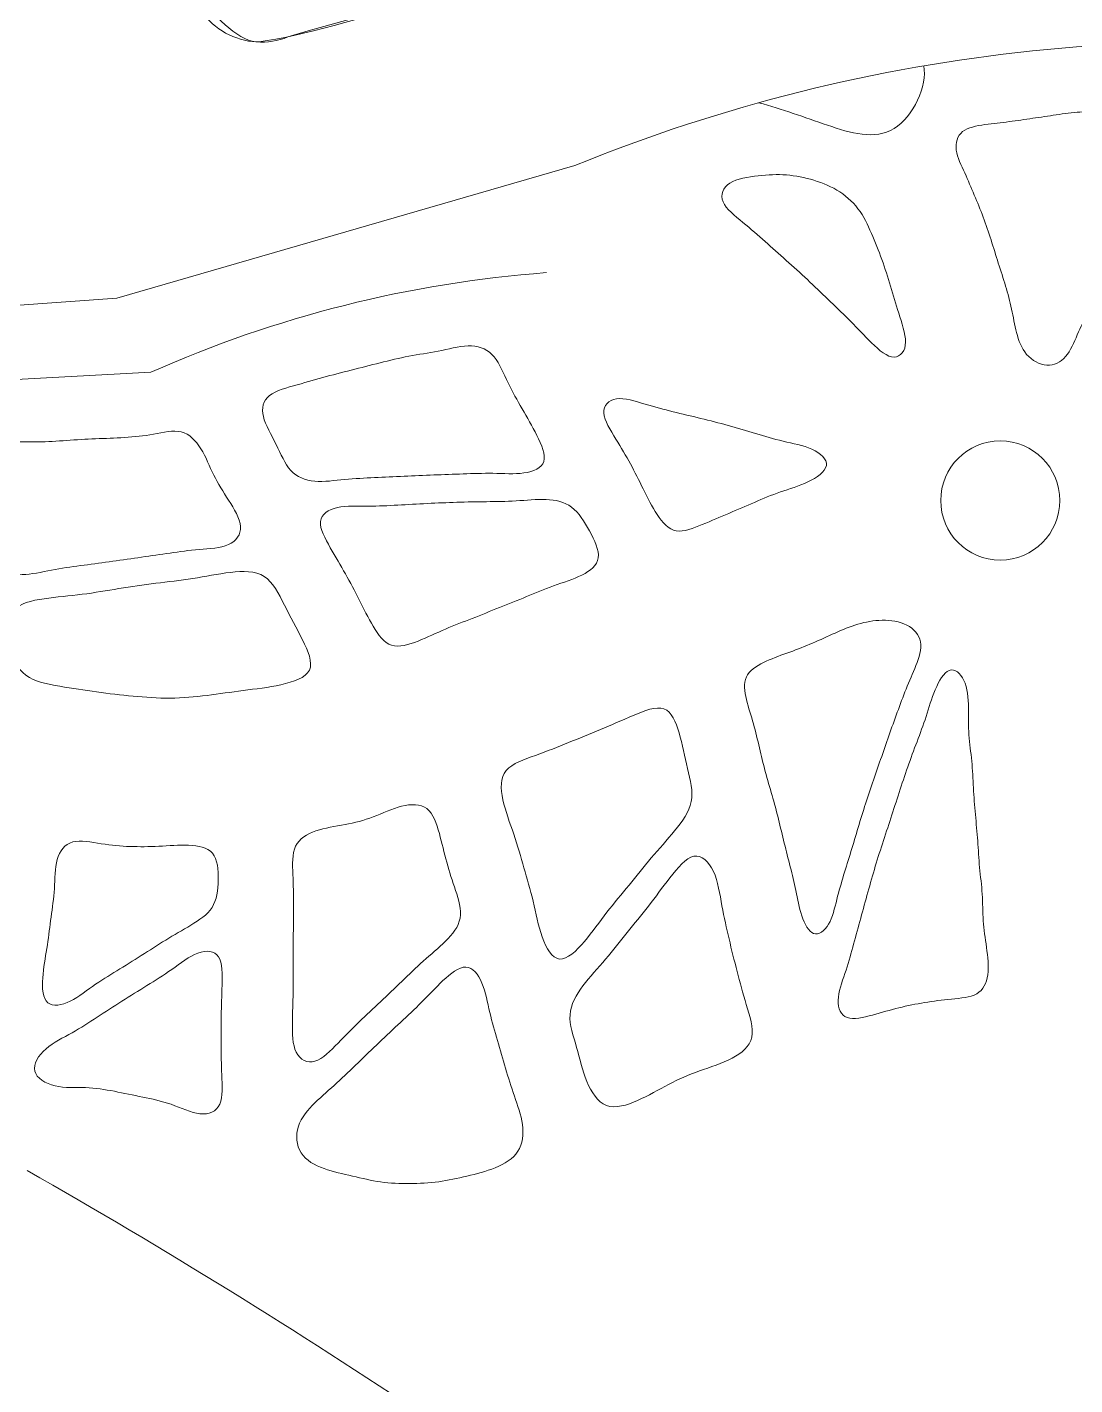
# Model space of a CAD drawing. Header units: inches. Extents: x 36 to 79.2, y 17.3 to 55.9.
# Drawn here: x 49.76 to 57.2, y 22.3 to 31.93 of the extents above; entities that cross this region are included whole.
import ezdxf

# ---------------------------------------------------------------- set-up
doc = ezdxf.new("R2010")
doc.units = ezdxf.units.IN
for name, color, linetype, lineweight in [('01_ORIGINAL_CAD', 7, 'CONTINUOUS', 20), ('04_APPROVED_PERIMETER', 7, 'CONTINUOUS', 15), ('10_EXTENSION_MASSES', 7, 'CONTINUOUS', 15), ('11_NODAL_COURTS', 7, 'CONTINUOUS', 15), ('15_NEIGHBOURHOOD_CIRCULATION', 7, 'CONTINUOUS', 13)]:
    doc.layers.add(name, color=color, linetype=linetype, lineweight=lineweight)

msp = doc.modelspace()

# ---------------------------------------------------------------- linework, layer by layer
at = {"layer": '01_ORIGINAL_CAD'}
for points in [[(59.9983, 35.3223), (60.235, 35.0586), (61.8312, 36.8162), (61.9333, 37.4176, -0.214593), (63.5216, 35.6018, 0.212382), (64.1876, 33.5175, -0.642649), (62.1657, 32.1496, 0.132984), (51.6147, 31.858, -0.471407), (50.9129, 32.2446)], [(53.6498, 30.945, -0.14301), (60.2429, 31.6303, -0.286424), (65.3601, 28.4306), (66.4807, 23.8898, -0.272091), (64.8996, 18.9541), (63.6613, 17.5325)], [(53.6498, 30.945), (50.3999, 30.0042), (48.0949, 29.84), (45.4271, 29.473), (42.376, 26.5966), (41.758, 26.5966, -0.10797), (36.2477, 22.9537)]]:
    msp.add_lwpolyline(points, format="xyb", dxfattribs=at)
msp.add_lwpolyline([(46.027, 28.7592), (46.027, 29.2297), (50.6426, 29.4787)], dxfattribs=at)
for centre, radius, start, end in [((54.0727, 21.7873), 8.4216, 94.2501, 114.03521), ((27.3488, -15.6541), 45.3906, 56.18317, 60.40695)]:
    msp.add_arc(centre, radius, start, end, dxfattribs=at)
at = {"layer": '04_APPROVED_PERIMETER'}
msp.add_open_spline([(47.4813, 46.5801), (47.4576, 46.5545), (47.4339, 46.5288), (47.4102, 46.5031), (47.5245, 46.4234), (47.6389, 46.3437), (47.7532, 46.2639), (47.7385, 46.2262), (47.7238, 46.1886), (47.7091, 46.1509), (46.9947, 46.542), (46.2803, 46.9332), (45.5659, 47.3243), (45.5361, 47.2681), (45.5064, 47.212), (45.4766, 47.1558), (45.3895, 47.169), (45.2801, 47.2082), (45.2152, 47.1955), (45.0818, 47.1694), (44.8093, 47.0932), (44.7058, 47.0049), (44.501, 46.8301), (44.2218, 46.3525), (44.0194, 46.1749), (43.8712, 46.0449), (43.4914, 45.9061), (43.3278, 45.7961), (43.2744, 45.7602), (43.1557, 45.6626), (43.1626, 45.5985), (43.1848, 45.3906), (43.3171, 44.9807), (43.4336, 44.8069), (43.5786, 44.5907), (43.9794, 44.2464), (44.1805, 44.0809), (44.2139, 44.0534), (44.3086, 44.0438), (44.3511, 44.052), (44.4152, 44.0642), (44.5097, 44.1235), (44.5889, 44.1592), (44.5815, 43.8464), (44.5741, 43.5335), (44.5666, 43.2207), (44.7143, 43.2028), (44.862, 43.1849), (45.0097, 43.167), (45.0002, 43.0694), (44.9907, 42.9719), (44.9813, 42.8743), (44.8859, 42.9101), (44.7715, 42.9863), (44.6953, 42.9815), (44.6235, 42.9769), (44.4792, 42.9033), (44.4442, 42.8404), (44.3106, 42.6007), (44.1261, 42.0801), (44.0466, 41.8176), (44.0127, 41.7056), (43.9744, 41.468), (43.9935, 41.3526), (44.0229, 41.1755), (44.1509, 40.8346), (44.2359, 40.6764), (44.2881, 40.5794), (44.4418, 40.4128), (44.5327, 40.3504), (44.5786, 40.3189), (44.7206, 40.3661), (44.7537, 40.3212), (44.859, 40.178), (44.9409, 39.8857), (45.0345, 39.668), (45.1612, 39.7132), (45.2878, 39.7584), (45.4145, 39.8036), (45.5973, 39.3671), (45.7801, 38.9307), (45.963, 38.4942), (45.875, 38.4125), (45.7395, 38.3295), (45.6991, 38.2491), (45.6707, 38.1923), (45.7278, 38.0572), (45.7127, 37.9955), (45.6609, 37.7846), (45.4771, 37.3855), (45.4349, 37.1725), (45.4199, 37.0968), (45.4578, 36.9391), (45.4894, 36.8687), (45.5272, 36.7843), (45.6236, 36.6116), (45.7055, 36.5687), (45.9978, 36.4159), (46.6428, 36.2476), (46.9421, 36.1089), (46.9978, 36.0831), (47.0483, 35.9842), (47.1014, 35.9218), (47.3566, 35.9913), (47.6119, 36.0607), (47.8671, 36.1302), (47.8992, 35.9817), (47.8843, 35.7666), (47.9635, 35.6847), (48.1334, 35.5091), (48.5658, 35.2557), (48.795, 35.1712), (48.892, 35.1355), (49.1141, 35.1773), (49.2044, 35.2275), (49.3069, 35.2844), (49.4149, 35.4586), (49.5202, 35.5741), (49.6223, 35.5205), (49.7244, 35.4669), (49.8265, 35.4133), (49.7181, 35.268), (49.5491, 35.1047), (49.5012, 34.9774), (49.4759, 34.9101), (49.5105, 34.7506), (49.5562, 34.6951), (49.697, 34.5243), (50.0662, 34.268), (50.2184, 34.1072), (50.3478, 33.9706), (50.5356, 33.6345), (50.6774, 33.5108), (50.7201, 33.4736), (50.8509, 33.4897), (50.9039, 33.5096), (50.9593, 33.5304), (51.0238, 33.612), (51.0837, 33.6633), (51.0997, 33.5618), (51.1158, 33.4604), (51.1318, 33.359), (51.5186, 33.2803), (51.9989, 33.1633), (52.2921, 33.1228), (52.5859, 33.0821), (53.0808, 33.0641), (53.4751, 33.0348), (53.5059, 33.1917), (53.5368, 33.3485), (53.5676, 33.5053), (54.1151, 33.4806), (54.6626, 33.4559), (55.2101, 33.4311), (55.1925, 33.3398), (55.201, 33.2115), (55.1575, 33.157), (55.1017, 33.0871), (54.9346, 33.0001), (54.848, 32.9777), (54.4429, 32.8733), (53.6113, 32.7586), (53.2062, 32.6541), (52.8272, 32.5564), (52.1045, 32.2279), (51.7173, 32.1702), (51.6111, 32.1544), (51.4022, 32.2882), (51.34, 32.3758), (51.2505, 32.5021), (51.1839, 32.8144), (51.1531, 32.9662), (51.143, 33.0162), (51.1566, 33.1229), (51.1793, 33.1686), (51.1989, 33.208), (51.2674, 33.2463), (51.3115, 33.2851), (51.2604, 33.2887), (51.1926, 33.3131), (51.1583, 33.2959), (51.1169, 33.2752), (51.0565, 33.1951), (51.0434, 33.1507), (51.0262, 33.092), (51.0298, 32.9657), (51.0436, 32.9062), (51.0774, 32.7602), (51.1646, 32.4711), (51.2316, 32.337), (51.2624, 32.2753), (51.3651, 32.1737), (51.4259, 32.1411), (51.4996, 32.1017), (51.6686, 32.0422), (51.7503, 32.0597), (52.0865, 32.1317), (52.724, 32.4024), (53.0565, 32.4901), (53.5423, 32.6183), (54.536, 32.7852), (55.0194, 32.9222), (55.0946, 32.9435), (55.2239, 33.0492), (55.2647, 33.1158), (55.3146, 33.1973), (55.3308, 33.3619), (55.3639, 33.4849), (55.4531, 33.4761), (55.5423, 33.4672), (55.6315, 33.4583), (55.6767, 33.2858), (55.7218, 33.1132), (55.7669, 32.9407), (56.203, 33.0878), (56.6391, 33.235), (57.0751, 33.3821), (57.0574, 33.4852), (57.0396, 33.5883), (57.0219, 33.6913), (57.1372, 33.7399), (57.2524, 33.7884), (57.3677, 33.837), (57.3842, 33.7843), (57.389, 33.7092), (57.4171, 33.6788), (57.468, 33.6238), (57.5923, 33.5192), (57.667, 33.5135), (57.8804, 33.4973), (58.3089, 33.5549), (58.5192, 33.595), (58.6314, 33.6163), (58.8517, 33.6932), (58.9464, 33.7572), (59.0576, 33.8323), (59.2514, 34.026), (59.324, 34.1388), (59.3522, 34.1825), (59.2886, 34.3108), (59.3261, 34.3468), (59.5351, 34.5466), (60.0363, 34.846), (60.2577, 35.032), (60.5264, 35.2575), (61.0509, 35.7269), (61.283, 35.99), (61.4469, 36.1759), (61.726, 36.5917), (61.8312, 36.8162), (61.8954, 36.9532), (61.9092, 37.2119), (61.9482, 37.4098), (62.0268, 37.3687), (62.1053, 37.3275), (62.1839, 37.2863), (62.1755, 37.0896), (62.1373, 36.8422), (62.1587, 36.6961), (62.173, 36.599), (62.2678, 36.4209), (62.3227, 36.3396), (62.3708, 36.2686), (62.4903, 36.1396), (62.5644, 36.0964), (62.7144, 36.0089), (63.0544, 35.9139), (63.2041, 35.8259), (63.2961, 35.7718), (63.484, 35.6374), (63.5179, 35.5362), (63.5798, 35.3518), (63.5223, 34.9498), (63.5621, 34.7594), (63.6093, 34.5339), (63.8529, 34.1184), (63.8626, 33.8882), (63.8696, 33.7229), (63.6994, 33.4184), (63.6249, 33.2707), (63.5732, 33.1681), (63.4082, 32.9992), (63.3613, 32.8943), (63.3332, 32.8314), (63.3208, 32.6877), (63.3342, 32.6202), (63.3491, 32.5446), (63.4225, 32.4043), (63.4699, 32.3436), (63.5045, 32.2993), (63.5917, 32.2562), (63.6526, 32.2125), (63.5038, 32.1419), (63.3549, 32.0713), (63.2061, 32.0007), (63.1247, 32.1838), (63.0487, 32.4274), (62.9618, 32.5499), (62.8902, 32.6509), (62.6916, 32.8071), (62.5873, 32.8736), (62.4881, 32.9369), (62.2741, 33.0543), (62.1568, 33.0635), (61.8368, 33.0885), (61.1922, 33.0501), (60.874, 33.0079), (60.8151, 33.0001), (60.7128, 32.9187), (60.6818, 32.868), (60.6439, 32.8062), (60.6374, 32.6799), (60.6152, 32.5858), (60.4874, 32.6104), (60.3113, 32.6029), (60.2319, 32.6597), (60.1592, 32.7117), (60.1328, 32.916), (60.0677, 32.9772), (59.9907, 33.0495), (59.7882, 33.1273), (59.6908, 33.1681), (59.5932, 33.209), (59.3939, 33.2853), (59.2895, 33.3029), (59.1116, 33.3327), (58.7496, 33.3709), (58.5698, 33.3563), (58.1612, 33.3232), (57.3431, 33.2231), (56.9481, 33.1132), (56.7999, 33.072), (56.5903, 32.8021), (56.4411, 32.7642), (56.1779, 32.6975), (55.6262, 32.7391), (55.3562, 32.7094), (54.9495, 32.6647), (54.1367, 32.5563), (53.7375, 32.4667), (53.1484, 32.3344), (52.0082, 31.9026), (51.4097, 31.8234), (51.2906, 31.8076), (51.087, 32.0062), (51.022, 32.1072), (50.8963, 32.3024), (50.7849, 32.7645), (50.6728, 32.9679), (50.5426, 33.2042), (50.2311, 33.6478), (50.0588, 33.8554), (49.9226, 34.0195), (49.6102, 34.3128), (49.4448, 34.4473), (49.2297, 34.6224), (48.7787, 34.9477), (48.5411, 35.0908), (48.232, 35.2771), (47.5918, 35.6132), (47.2631, 35.7623), (46.9988, 35.8821), (46.453, 36.0842), (46.174, 36.1641), (45.9592, 36.2255), (45.5171, 36.3012), (45.2949, 36.3253), (45.144, 36.3417), (44.8336, 36.2833), (44.6877, 36.3251), (44.6133, 36.3464), (44.52, 36.4895), (44.4836, 36.5577), (44.4174, 36.6819), (44.3177, 36.9474), (44.2832, 37.0838), (44.1635, 37.5582), (43.9945, 38.5238), (43.8682, 38.9965), (43.718, 39.5585), (43.4083, 40.4781), (43.1783, 41.2189), (43.407, 40.6003), (43.7273, 39.8384), (43.8643, 39.3631), (44.0203, 38.822), (44.2149, 37.7104), (44.3474, 37.1631), (44.3696, 37.0716), (44.4309, 36.8905), (44.4822, 36.8117), (44.522, 36.7504), (44.6323, 36.6416), (44.7016, 36.6184), (44.7676, 36.5963), (44.9172, 36.6126), (44.9786, 36.6454), (45.0318, 36.6739), (45.106, 36.7827), (45.119, 36.8416), (45.1688, 37.0657), (45.1691, 37.531), (45.2246, 37.7538), (45.2822, 37.985), (45.5129, 38.4111), (45.5677, 38.643), (45.587, 38.7245), (45.5547, 38.9009), (45.5131, 38.9736), (45.43, 39.119), (45.1973, 39.3645), (45.0843, 39.4881), (45.0359, 39.541), (44.9318, 39.6427), (44.8693, 39.6777), (44.8523, 39.6872), (44.8212, 39.6585), (44.7972, 39.6489), (44.9642, 39.4824), (45.1985, 39.2956), (45.2981, 39.1495), (45.3681, 39.0468), (45.4762, 38.8018), (45.4583, 38.6788), (45.421, 38.422), (45.1515, 37.9608), (45.0888, 37.709), (45.0385, 37.507), (45.0481, 37.0849), (45.0105, 36.8802), (45.0033, 36.8412), (44.9478, 36.7742), (44.9133, 36.7547), (44.8751, 36.7332), (44.7978, 36.7368), (44.74, 36.7278), (44.6542, 36.859), (44.515, 37.0084), (44.4826, 37.1214), (44.3484, 37.5885), (44.2143, 38.5562), (44.0805, 39.0235), (43.9064, 39.6316), (43.4403, 40.8105), (43.2534, 41.4149), (43.2425, 41.4499), (43.2827, 41.5081), (43.2974, 41.5547), (43.3789, 41.5309), (43.511, 41.539), (43.5418, 41.4832), (43.6179, 41.345), (43.62, 41.0138), (43.6768, 40.8665), (43.7353, 40.7147), (43.8947, 40.4264), (43.9977, 40.3005), (44.1184, 40.1531), (44.3728, 39.958), (44.5603, 39.7868), (44.5854, 39.8018), (44.6105, 39.8168), (44.6355, 39.8319), (44.4232, 40.0466), (44.116, 40.2824), (43.9984, 40.476), (43.8367, 40.7421), (43.7057, 41.3702), (43.5406, 41.6342), (43.5027, 41.6948), (43.3259, 41.6778), (43.256, 41.6627), (43.2171, 41.6542), (43.1565, 41.5866), (43.1446, 41.5485), (43.1267, 41.4913), (43.1452, 41.3888), (43.1455, 41.309), (42.8713, 41.9823), (42.5517, 42.8339), (42.3231, 43.3289), (42.0719, 43.873), (41.425, 44.8952), (41.2283, 45.4612), (41.1803, 45.5992), (41.3773, 45.878), (41.3865, 46.0238), (41.3967, 46.1872), (41.3627, 46.5205), (41.3045, 46.6736), (41.2509, 46.8144), (41.0724, 47.0713), (40.953, 47.1632), (40.7305, 47.3343), (40.2961, 47.5222), (39.9677, 47.7018), (39.9812, 47.7905), (39.9872, 47.904), (40.0081, 47.9681), (40.0397, 48.065), (40.1186, 48.2553), (40.1757, 48.3397), (40.2423, 48.4385), (40.4005, 48.6217), (40.4967, 48.6921), (40.642, 48.7985), (40.9524, 49.0017), (41.1289, 49.0373), (41.4641, 49.1049), (42.1538, 49.108), (42.4955, 49.0951), (42.7555, 49.0853), (43.2719, 49.0042), (43.5258, 48.947), (43.7804, 48.8897), (44.2803, 48.734), (44.5232, 48.6386), (44.7506, 48.5492), (45.1915, 48.3344), (45.4017, 48.2098), (45.6926, 48.0373), (46.2568, 47.6613), (46.5231, 47.4527), (46.7781, 47.2528), (47.1619, 46.871), (47.4813, 46.5801)], degree=3, knots=[0, 0, 0, 0, 0.005714, 0.005714, 0.005714, 0.011429, 0.011429, 0.011429, 0.017143, 0.017143, 0.017143, 0.022857, 0.022857, 0.022857, 0.028571, 0.028571, 0.028571, 0.034286, 0.034286, 0.034286, 0.04, 0.04, 0.04, 0.045714, 0.045714, 0.045714, 0.051429, 0.051429, 0.051429, 0.057143, 0.057143, 0.057143, 0.062857, 0.062857, 0.062857, 0.068571, 0.068571, 0.068571, 0.074286, 0.074286, 0.074286, 0.08, 0.08, 0.08, 0.085714, 0.085714, 0.085714, 0.091429, 0.091429, 0.091429, 0.097143, 0.097143, 0.097143, 0.102857, 0.102857, 0.102857, 0.108571, 0.108571, 0.108571, 0.114286, 0.114286, 0.114286, 0.12, 0.12, 0.12, 0.125714, 0.125714, 0.125714, 0.131429, 0.131429, 0.131429, 0.137143, 0.137143, 0.137143, 0.142857, 0.142857, 0.142857, 0.148571, 0.148571, 0.148571, 0.154286, 0.154286, 0.154286, 0.16, 0.16, 0.16, 0.165714, 0.165714, 0.165714, 0.171429, 0.171429, 0.171429, 0.177143, 0.177143, 0.177143, 0.182857, 0.182857, 0.182857, 0.188571, 0.188571, 0.188571, 0.194286, 0.194286, 0.194286, 0.2, 0.2, 0.2, 0.205714, 0.205714, 0.205714, 0.211429, 0.211429, 0.211429, 0.217143, 0.217143, 0.217143, 0.222857, 0.222857, 0.222857, 0.228571, 0.228571, 0.228571, 0.234286, 0.234286, 0.234286, 0.24, 0.24, 0.24, 0.245714, 0.245714, 0.245714, 0.251429, 0.251429, 0.251429, 0.257143, 0.257143, 0.257143, 0.262857, 0.262857, 0.262857, 0.268571, 0.268571, 0.268571, 0.274286, 0.274286, 0.274286, 0.28, 0.28, 0.28, 0.285714, 0.285714, 0.285714, 0.291429, 0.291429, 0.291429, 0.297143, 0.297143, 0.297143, 0.302857, 0.302857, 0.302857, 0.308571, 0.308571, 0.308571, 0.314286, 0.314286, 0.314286, 0.32, 0.32, 0.32, 0.325714, 0.325714, 0.325714, 0.331429, 0.331429, 0.331429, 0.337143, 0.337143, 0.337143, 0.342857, 0.342857, 0.342857, 0.348571, 0.348571, 0.348571, 0.354286, 0.354286, 0.354286, 0.36, 0.36, 0.36, 0.365714, 0.365714, 0.365714, 0.371429, 0.371429, 0.371429, 0.377143, 0.377143, 0.377143, 0.382857, 0.382857, 0.382857, 0.388571, 0.388571, 0.388571, 0.394286, 0.394286, 0.394286, 0.4, 0.4, 0.4, 0.405714, 0.405714, 0.405714, 0.411429, 0.411429, 0.411429, 0.417143, 0.417143, 0.417143, 0.422857, 0.422857, 0.422857, 0.428571, 0.428571, 0.428571, 0.434286, 0.434286, 0.434286, 0.44, 0.44, 0.44, 0.445714, 0.445714, 0.445714, 0.451429, 0.451429, 0.451429, 0.457143, 0.457143, 0.457143, 0.462857, 0.462857, 0.462857, 0.468571, 0.468571, 0.468571, 0.474286, 0.474286, 0.474286, 0.48, 0.48, 0.48, 0.485714, 0.485714, 0.485714, 0.491429, 0.491429, 0.491429, 0.497143, 0.497143, 0.497143, 0.502857, 0.502857, 0.502857, 0.508571, 0.508571, 0.508571, 0.514286, 0.514286, 0.514286, 0.52, 0.52, 0.52, 0.525714, 0.525714, 0.525714, 0.531429, 0.531429, 0.531429, 0.537143, 0.537143, 0.537143, 0.542857, 0.542857, 0.542857, 0.548571, 0.548571, 0.548571, 0.554286, 0.554286, 0.554286, 0.56, 0.56, 0.56, 0.565714, 0.565714, 0.565714, 0.571429, 0.571429, 0.571429, 0.577143, 0.577143, 0.577143, 0.582857, 0.582857, 0.582857, 0.588571, 0.588571, 0.588571, 0.594286, 0.594286, 0.594286, 0.6, 0.6, 0.6, 0.605714, 0.605714, 0.605714, 0.611429, 0.611429, 0.611429, 0.617143, 0.617143, 0.617143, 0.622857, 0.622857, 0.622857, 0.628571, 0.628571, 0.628571, 0.634286, 0.634286, 0.634286, 0.64, 0.64, 0.64, 0.645714, 0.645714, 0.645714, 0.651429, 0.651429, 0.651429, 0.657143, 0.657143, 0.657143, 0.662857, 0.662857, 0.662857, 0.668571, 0.668571, 0.668571, 0.674286, 0.674286, 0.674286, 0.68, 0.68, 0.68, 0.685714, 0.685714, 0.685714, 0.691429, 0.691429, 0.691429, 0.697143, 0.697143, 0.697143, 0.702857, 0.702857, 0.702857, 0.708571, 0.708571, 0.708571, 0.714286, 0.714286, 0.714286, 0.72, 0.72, 0.72, 0.725714, 0.725714, 0.725714, 0.731429, 0.731429, 0.731429, 0.737143, 0.737143, 0.737143, 0.742857, 0.742857, 0.742857, 0.748571, 0.748571, 0.748571, 0.754286, 0.754286, 0.754286, 0.76, 0.76, 0.76, 0.765714, 0.765714, 0.765714, 0.771429, 0.771429, 0.771429, 0.777143, 0.777143, 0.777143, 0.782857, 0.782857, 0.782857, 0.788571, 0.788571, 0.788571, 0.794286, 0.794286, 0.794286, 0.8, 0.8, 0.8, 0.805714, 0.805714, 0.805714, 0.811429, 0.811429, 0.811429, 0.817143, 0.817143, 0.817143, 0.822857, 0.822857, 0.822857, 0.828571, 0.828571, 0.828571, 0.834286, 0.834286, 0.834286, 0.84, 0.84, 0.84, 0.845714, 0.845714, 0.845714, 0.851429, 0.851429, 0.851429, 0.857143, 0.857143, 0.857143, 0.862857, 0.862857, 0.862857, 0.868571, 0.868571, 0.868571, 0.874286, 0.874286, 0.874286, 0.88, 0.88, 0.88, 0.885714, 0.885714, 0.885714, 0.891429, 0.891429, 0.891429, 0.897143, 0.897143, 0.897143, 0.902857, 0.902857, 0.902857, 0.908571, 0.908571, 0.908571, 0.914286, 0.914286, 0.914286, 0.92, 0.92, 0.92, 0.925714, 0.925714, 0.925714, 0.931429, 0.931429, 0.931429, 0.937143, 0.937143, 0.937143, 0.942857, 0.942857, 0.942857, 0.948571, 0.948571, 0.948571, 0.954286, 0.954286, 0.954286, 0.96, 0.96, 0.96, 0.965714, 0.965714, 0.965714, 0.971429, 0.971429, 0.971429, 0.977143, 0.977143, 0.977143, 0.982857, 0.982857, 0.982857, 0.988571, 0.988571, 0.988571, 0.994286, 0.994286, 0.994286, 1, 1, 1, 1], dxfattribs=at)
at = {"layer": '10_EXTENSION_MASSES'}
for points, knots in [([(56.356, 31.0548), (56.3488, 31.1071), (56.3628, 31.1561), (56.4006, 31.1861), (56.4384, 31.2162), (56.4999, 31.2272), (56.5592, 31.2357), (56.6184, 31.2442), (56.6752, 31.25), (56.7313, 31.2571), (56.7873, 31.2641), (56.8425, 31.2723), (56.898, 31.2806), (56.9535, 31.2889), (57.0095, 31.2972), (57.0654, 31.3055), (57.1213, 31.3138), (57.1771, 31.322), (57.2338, 31.3254), (57.2905, 31.3288), (57.348, 31.3274), (57.404, 31.3312), (57.46, 31.335), (57.5144, 31.3441), (57.5726, 31.3534), (57.6307, 31.3628), (57.6926, 31.3724), (57.7498, 31.3681), (57.807, 31.3639), (57.8594, 31.3458), (57.8791, 31.3081), (57.8988, 31.2704), (57.8856, 31.2131), (57.8647, 31.1575), (57.8437, 31.1018), (57.8149, 31.0479), (57.7897, 30.995), (57.7646, 30.942), (57.743, 30.8901), (57.721, 30.8377), (57.6989, 30.7854), (57.6764, 30.7326), (57.6539, 30.6798), (57.6314, 30.627), (57.6089, 30.5742), (57.5858, 30.5217), (57.5627, 30.4692), (57.539, 30.4171), (57.5144, 30.3653), (57.4898, 30.3135), (57.4644, 30.2621), (57.4392, 30.2106), (57.4139, 30.1591), (57.3888, 30.1074), (57.3636, 30.056), (57.3383, 30.0047), (57.3129, 29.9535), (57.2879, 29.9023), (57.263, 29.851), (57.2384, 29.7995), (57.2145, 29.745), (57.1906, 29.6905), (57.1674, 29.6328), (57.1321, 29.5915), (57.0968, 29.5502), (57.0496, 29.5253), (56.9985, 29.5285), (56.9474, 29.5317), (56.8925, 29.5631), (56.8553, 29.6063), (56.8181, 29.6495), (56.7986, 29.7045), (56.7842, 29.7601), (56.7698, 29.8157), (56.7605, 29.8719), (56.7487, 29.9271), (56.7369, 29.9824), (56.7225, 30.0366), (56.7063, 30.0907), (56.69, 30.1449), (56.6719, 30.1989), (56.6544, 30.2535), (56.6369, 30.308), (56.6201, 30.363), (56.6027, 30.4178), (56.5853, 30.4726), (56.5673, 30.5271), (56.5473, 30.5803), (56.5272, 30.6334), (56.505, 30.6852), (56.4834, 30.7367), (56.4618, 30.7883), (56.4408, 30.8396), (56.4161, 30.8932), (56.3915, 30.9467), (56.3631, 31.0024), (56.356, 31.0548)], [0, 0, 0, 0, 0.03125, 0.03125, 0.03125, 0.0625, 0.0625, 0.0625, 0.09375, 0.09375, 0.09375, 0.125, 0.125, 0.125, 0.15625, 0.15625, 0.15625, 0.1875, 0.1875, 0.1875, 0.21875, 0.21875, 0.21875, 0.25, 0.25, 0.25, 0.28125, 0.28125, 0.28125, 0.3125, 0.3125, 0.3125, 0.34375, 0.34375, 0.34375, 0.375, 0.375, 0.375, 0.40625, 0.40625, 0.40625, 0.4375, 0.4375, 0.4375, 0.46875, 0.46875, 0.46875, 0.5, 0.5, 0.5, 0.53125, 0.53125, 0.53125, 0.5625, 0.5625, 0.5625, 0.59375, 0.59375, 0.59375, 0.625, 0.625, 0.625, 0.65625, 0.65625, 0.65625, 0.6875, 0.6875, 0.6875, 0.71875, 0.71875, 0.71875, 0.75, 0.75, 0.75, 0.78125, 0.78125, 0.78125, 0.8125, 0.8125, 0.8125, 0.84375, 0.84375, 0.84375, 0.875, 0.875, 0.875, 0.90625, 0.90625, 0.90625, 0.9375, 0.9375, 0.9375, 0.96875, 0.96875, 0.96875, 1, 1, 1, 1]), ([(54.7015, 30.6885), (54.6803, 30.7387), (54.7008, 30.7889), (54.7506, 30.8205), (54.8003, 30.852), (54.8793, 30.8648), (54.9506, 30.8728), (55.0219, 30.8807), (55.0856, 30.8838), (55.1505, 30.8789), (55.2154, 30.8739), (55.2815, 30.8609), (55.346, 30.8413), (55.4105, 30.8217), (55.4734, 30.7954), (55.5297, 30.7586), (55.586, 30.7217), (55.6356, 30.6741), (55.6736, 30.6195), (55.7115, 30.5649), (55.7378, 30.5032), (55.7635, 30.4414), (55.7891, 30.3796), (55.814, 30.3178), (55.8362, 30.2553), (55.8584, 30.1928), (55.8778, 30.1297), (55.8967, 30.067), (55.9157, 30.0043), (55.9342, 29.9421), (55.9559, 29.8726), (55.9776, 29.8032), (56.0025, 29.7266), (55.9945, 29.6704), (55.9866, 29.6142), (55.946, 29.5783), (55.8963, 29.5885), (55.8467, 29.5987), (55.788, 29.6549), (55.7359, 29.7074), (55.6838, 29.7599), (55.6383, 29.8086), (55.591, 29.856), (55.5438, 29.9033), (55.495, 29.9493), (55.4463, 29.996), (55.3976, 30.0427), (55.3492, 30.0902), (55.2996, 30.1365), (55.2501, 30.1828), (55.1994, 30.2279), (55.1493, 30.2732), (55.0991, 30.3184), (55.0493, 30.3637), (54.9993, 30.408), (54.9493, 30.4522), (54.8991, 30.4952), (54.8425, 30.5418), (54.7858, 30.5883), (54.7228, 30.6384), (54.7015, 30.6885)], [0, 0, 0, 0, 0.05, 0.05, 0.05, 0.1, 0.1, 0.1, 0.15, 0.15, 0.15, 0.2, 0.2, 0.2, 0.25, 0.25, 0.25, 0.3, 0.3, 0.3, 0.35, 0.35, 0.35, 0.4, 0.4, 0.4, 0.45, 0.45, 0.45, 0.5, 0.5, 0.5, 0.55, 0.55, 0.55, 0.6, 0.6, 0.6, 0.65, 0.65, 0.65, 0.7, 0.7, 0.7, 0.75, 0.75, 0.75, 0.8, 0.8, 0.8, 0.85, 0.85, 0.85, 0.9, 0.9, 0.9, 0.95, 0.95, 0.95, 1, 1, 1, 1]), ([(51.6351, 28.7831), (51.5919, 28.8297), (51.5651, 28.8989), (51.5308, 28.9676), (51.4964, 29.0362), (51.4545, 29.1043), (51.4401, 29.1646), (51.4257, 29.2249), (51.4389, 29.2775), (51.4845, 29.3139), (51.5301, 29.3503), (51.6082, 29.3705), (51.6805, 29.3905), (51.7529, 29.4104), (51.8194, 29.4301), (51.8865, 29.4483), (51.9536, 29.4665), (52.0212, 29.4832), (52.0891, 29.5006), (52.157, 29.5179), (52.2253, 29.5359), (52.2934, 29.5526), (52.3616, 29.5694), (52.4297, 29.585), (52.4982, 29.5975), (52.5667, 29.61), (52.6356, 29.6194), (52.707, 29.6341), (52.7785, 29.6488), (52.8526, 29.6687), (52.9169, 29.6657), (52.9812, 29.6628), (53.0357, 29.637), (53.0768, 29.5885), (53.1179, 29.54), (53.1456, 29.4687), (53.1764, 29.4038), (53.2072, 29.3389), (53.2411, 29.2804), (53.2761, 29.22), (53.3112, 29.1595), (53.3474, 29.0972), (53.3806, 29.0309), (53.4139, 28.9645), (53.4442, 28.8942), (53.4301, 28.8466), (53.416, 28.7991), (53.3575, 28.7743), (53.2892, 28.7648), (53.2208, 28.7552), (53.1425, 28.7609), (53.0693, 28.7622), (52.996, 28.7636), (52.9279, 28.7605), (52.8587, 28.758), (52.7895, 28.7554), (52.7193, 28.7533), (52.6491, 28.7506), (52.5788, 28.7479), (52.5085, 28.7446), (52.4384, 28.7412), (52.3683, 28.7379), (52.2983, 28.7345), (52.2286, 28.7315), (52.159, 28.7285), (52.0896, 28.7258), (52.0178, 28.7188), (51.9459, 28.7117), (51.8715, 28.7003), (51.8045, 28.7065), (51.7376, 28.7127), (51.6782, 28.7365), (51.6351, 28.7831)], [0, 0, 0, 0, 0.041667, 0.041667, 0.041667, 0.083333, 0.083333, 0.083333, 0.125, 0.125, 0.125, 0.166667, 0.166667, 0.166667, 0.208333, 0.208333, 0.208333, 0.25, 0.25, 0.25, 0.291667, 0.291667, 0.291667, 0.333333, 0.333333, 0.333333, 0.375, 0.375, 0.375, 0.416667, 0.416667, 0.416667, 0.458333, 0.458333, 0.458333, 0.5, 0.5, 0.5, 0.541667, 0.541667, 0.541667, 0.583333, 0.583333, 0.583333, 0.625, 0.625, 0.625, 0.666667, 0.666667, 0.666667, 0.708333, 0.708333, 0.708333, 0.75, 0.75, 0.75, 0.791667, 0.791667, 0.791667, 0.833333, 0.833333, 0.833333, 0.875, 0.875, 0.875, 0.916667, 0.916667, 0.916667, 0.958333, 0.958333, 0.958333, 1, 1, 1, 1]), ([(53.8558, 29.1902), (53.8524, 29.2441), (53.8888, 29.2836), (53.9454, 29.291), (54.002, 29.2983), (54.0787, 29.2736), (54.1487, 29.2529), (54.2187, 29.2322), (54.282, 29.2155), (54.3465, 29.1996), (54.4109, 29.1836), (54.4765, 29.1683), (54.5421, 29.1523), (54.6078, 29.1363), (54.6734, 29.1196), (54.7387, 29.1017), (54.804, 29.0837), (54.8691, 29.0645), (54.9327, 29.0452), (54.9963, 29.0259), (55.0585, 29.0064), (55.127, 28.9903), (55.1954, 28.9741), (55.2702, 28.9613), (55.3315, 28.933), (55.3929, 28.9048), (55.4408, 28.861), (55.4343, 28.8178), (55.4277, 28.7747), (55.3667, 28.7321), (55.3026, 28.7014), (55.2386, 28.6708), (55.1714, 28.6521), (55.1079, 28.63), (55.0445, 28.6079), (54.9847, 28.5823), (54.9245, 28.5564), (54.8643, 28.5306), (54.8035, 28.5044), (54.742, 28.4783), (54.6805, 28.4522), (54.6183, 28.426), (54.5542, 28.399), (54.4902, 28.372), (54.4243, 28.3441), (54.3696, 28.3545), (54.3149, 28.3649), (54.2713, 28.4137), (54.2338, 28.4699), (54.1964, 28.5261), (54.1651, 28.5898), (54.1348, 28.6512), (54.1046, 28.7126), (54.0754, 28.7717), (54.044, 28.8294), (54.0126, 28.887), (53.9791, 28.9432), (53.9407, 29.0055), (53.9023, 29.0678), (53.8592, 29.1362), (53.8558, 29.1902)], [0, 0, 0, 0, 0.05, 0.05, 0.05, 0.1, 0.1, 0.1, 0.15, 0.15, 0.15, 0.2, 0.2, 0.2, 0.25, 0.25, 0.25, 0.3, 0.3, 0.3, 0.35, 0.35, 0.35, 0.4, 0.4, 0.4, 0.45, 0.45, 0.45, 0.5, 0.5, 0.5, 0.55, 0.55, 0.55, 0.6, 0.6, 0.6, 0.65, 0.65, 0.65, 0.7, 0.7, 0.7, 0.75, 0.75, 0.75, 0.8, 0.8, 0.8, 0.85, 0.85, 0.85, 0.9, 0.9, 0.9, 0.95, 0.95, 0.95, 1, 1, 1, 1]), ([(49.4853, 28.8865), (49.5059, 28.9377), (49.5606, 28.9656), (49.6259, 28.9775), (49.6911, 28.9894), (49.767, 28.9852), (49.8384, 28.9855), (49.9098, 28.9858), (49.9768, 28.9906), (50.0446, 28.9952), (50.1123, 28.9999), (50.181, 29.0043), (50.2495, 29.0074), (50.318, 29.0104), (50.3865, 29.0121), (50.455, 29.0163), (50.5236, 29.0205), (50.5923, 29.0273), (50.6616, 29.0398), (50.7308, 29.0523), (50.8006, 29.0705), (50.8582, 29.056), (50.9158, 29.0416), (50.9613, 28.9944), (50.9967, 28.9369), (51.0322, 28.8793), (51.0577, 28.8113), (51.0884, 28.7496), (51.1191, 28.6879), (51.155, 28.6324), (51.1938, 28.5709), (51.2325, 28.5095), (51.274, 28.442), (51.278, 28.385), (51.282, 28.3279), (51.2484, 28.2813), (51.1923, 28.2563), (51.1362, 28.2314), (51.0576, 28.2283), (50.985, 28.222), (50.9123, 28.2158), (50.8456, 28.2066), (50.7785, 28.1969), (50.7113, 28.1872), (50.6437, 28.1771), (50.5758, 28.1673), (50.5078, 28.1575), (50.4396, 28.148), (50.3715, 28.1385), (50.3034, 28.1289), (50.2354, 28.1194), (50.1681, 28.1106), (50.1008, 28.1019), (50.0341, 28.0939), (49.964, 28.0808), (49.894, 28.0676), (49.8207, 28.0493), (49.7543, 28.0455), (49.6879, 28.0417), (49.6284, 28.0524), (49.5944, 28.0947), (49.5604, 28.137), (49.5519, 28.2109), (49.5446, 28.2816), (49.5373, 28.3523), (49.5312, 28.4199), (49.5225, 28.4869), (49.5139, 28.5539), (49.5028, 28.6203), (49.4905, 28.6907), (49.4782, 28.7611), (49.4647, 28.8354), (49.4853, 28.8865)], [0, 0, 0, 0, 0.041667, 0.041667, 0.041667, 0.083333, 0.083333, 0.083333, 0.125, 0.125, 0.125, 0.166667, 0.166667, 0.166667, 0.208333, 0.208333, 0.208333, 0.25, 0.25, 0.25, 0.291667, 0.291667, 0.291667, 0.333333, 0.333333, 0.333333, 0.375, 0.375, 0.375, 0.416667, 0.416667, 0.416667, 0.458333, 0.458333, 0.458333, 0.5, 0.5, 0.5, 0.541667, 0.541667, 0.541667, 0.583333, 0.583333, 0.583333, 0.625, 0.625, 0.625, 0.666667, 0.666667, 0.666667, 0.708333, 0.708333, 0.708333, 0.75, 0.75, 0.75, 0.791667, 0.791667, 0.791667, 0.833333, 0.833333, 0.833333, 0.875, 0.875, 0.875, 0.916667, 0.916667, 0.916667, 0.958333, 0.958333, 0.958333, 1, 1, 1, 1]), ([(51.8452, 28.4204), (51.851, 28.4718), (51.9009, 28.5049), (51.9657, 28.5193), (52.0305, 28.5336), (52.1102, 28.5293), (52.184, 28.5291), (52.2578, 28.529), (52.3257, 28.5329), (52.3946, 28.5369), (52.4635, 28.5408), (52.5333, 28.5447), (52.6033, 28.5482), (52.6733, 28.5516), (52.7434, 28.5545), (52.8134, 28.5567), (52.8834, 28.5588), (52.9533, 28.5603), (53.0229, 28.5611), (53.0925, 28.562), (53.1618, 28.5624), (53.2331, 28.5666), (53.3045, 28.5709), (53.3779, 28.5791), (53.446, 28.5766), (53.514, 28.5741), (53.5766, 28.5608), (53.6274, 28.5223), (53.6782, 28.4838), (53.7172, 28.4201), (53.7536, 28.3535), (53.79, 28.2869), (53.8238, 28.2173), (53.8165, 28.1632), (53.8091, 28.1091), (53.7606, 28.0704), (53.6999, 28.0403), (53.6393, 28.0101), (53.5666, 27.9886), (53.4991, 27.9644), (53.4317, 27.9403), (53.3695, 27.9135), (53.3062, 27.8874), (53.2429, 27.8613), (53.1785, 27.8359), (53.1143, 27.81), (53.0502, 27.7842), (52.9863, 27.7578), (52.9227, 27.7329), (52.8591, 27.708), (52.7957, 27.6846), (52.7319, 27.6572), (52.6681, 27.6298), (52.6039, 27.5985), (52.5375, 27.5723), (52.4712, 27.5461), (52.4027, 27.5251), (52.3488, 27.5427), (52.2949, 27.5603), (52.2556, 27.6165), (52.2197, 27.6772), (52.1838, 27.7379), (52.1513, 27.803), (52.1194, 27.8656), (52.0876, 27.9283), (52.0564, 27.9884), (52.0226, 28.0486), (51.9888, 28.1089), (51.9526, 28.1692), (51.9152, 28.2342), (51.8779, 28.2992), (51.8395, 28.369), (51.8452, 28.4204)], [0, 0, 0, 0, 0.041667, 0.041667, 0.041667, 0.083333, 0.083333, 0.083333, 0.125, 0.125, 0.125, 0.166667, 0.166667, 0.166667, 0.208333, 0.208333, 0.208333, 0.25, 0.25, 0.25, 0.291667, 0.291667, 0.291667, 0.333333, 0.333333, 0.333333, 0.375, 0.375, 0.375, 0.416667, 0.416667, 0.416667, 0.458333, 0.458333, 0.458333, 0.5, 0.5, 0.5, 0.541667, 0.541667, 0.541667, 0.583333, 0.583333, 0.583333, 0.625, 0.625, 0.625, 0.666667, 0.666667, 0.666667, 0.708333, 0.708333, 0.708333, 0.75, 0.75, 0.75, 0.791667, 0.791667, 0.791667, 0.833333, 0.833333, 0.833333, 0.875, 0.875, 0.875, 0.916667, 0.916667, 0.916667, 0.958333, 0.958333, 0.958333, 1, 1, 1, 1]), ([(49.6351, 27.5417), (49.6177, 27.629), (49.6217, 27.7257), (49.6661, 27.7834), (49.7105, 27.8411), (49.7954, 27.8598), (49.8841, 27.8727), (49.9728, 27.8856), (50.0653, 27.8927), (50.1542, 27.904), (50.2432, 27.9152), (50.3286, 27.9305), (50.4152, 27.9445), (50.5019, 27.9586), (50.5898, 27.9713), (50.677, 27.9822), (50.7642, 27.9931), (50.8508, 28.0021), (50.9391, 28.0161), (51.0274, 28.0301), (51.1175, 28.0492), (51.2063, 28.0594), (51.2952, 28.0696), (51.3829, 28.0709), (51.4459, 28.0308), (51.509, 27.9907), (51.5475, 27.9091), (51.5896, 27.8271), (51.6318, 27.745), (51.6775, 27.6624), (51.7177, 27.5814), (51.758, 27.5004), (51.7927, 27.4209), (51.7667, 27.3664), (51.7406, 27.3119), (51.6538, 27.2824), (51.5649, 27.2626), (51.4759, 27.2428), (51.3849, 27.2328), (51.2975, 27.2215), (51.21, 27.2102), (51.1263, 27.1976), (51.0405, 27.1872), (50.9547, 27.1767), (50.8669, 27.1684), (50.779, 27.1675), (50.691, 27.1666), (50.603, 27.173), (50.5161, 27.1813), (50.4291, 27.1895), (50.3433, 27.1997), (50.2571, 27.2115), (50.171, 27.2234), (50.0845, 27.2369), (49.9967, 27.2517), (49.9089, 27.2665), (49.8197, 27.2826), (49.7556, 27.3296), (49.6915, 27.3766), (49.6526, 27.4544), (49.6351, 27.5417)], [0, 0, 0, 0, 0.05, 0.05, 0.05, 0.1, 0.1, 0.1, 0.15, 0.15, 0.15, 0.2, 0.2, 0.2, 0.25, 0.25, 0.25, 0.3, 0.3, 0.3, 0.35, 0.35, 0.35, 0.4, 0.4, 0.4, 0.45, 0.45, 0.45, 0.5, 0.5, 0.5, 0.55, 0.55, 0.55, 0.6, 0.6, 0.6, 0.65, 0.65, 0.65, 0.7, 0.7, 0.7, 0.75, 0.75, 0.75, 0.8, 0.8, 0.8, 0.85, 0.85, 0.85, 0.9, 0.9, 0.9, 0.95, 0.95, 0.95, 1, 1, 1, 1]), ([(54.8679, 27.1569), (54.8543, 27.2148), (54.8465, 27.2726), (54.8667, 27.3174), (54.8869, 27.3622), (54.935, 27.3939), (54.9879, 27.4199), (55.0408, 27.4459), (55.0986, 27.4662), (55.1542, 27.4864), (55.2099, 27.5067), (55.2633, 27.5268), (55.3166, 27.5492), (55.3698, 27.5716), (55.4229, 27.5963), (55.476, 27.6203), (55.529, 27.6443), (55.5822, 27.6676), (55.6369, 27.6853), (55.6915, 27.7031), (55.7477, 27.7154), (55.8076, 27.7189), (55.8674, 27.7224), (55.9309, 27.7171), (55.9848, 27.695), (56.0388, 27.6729), (56.0832, 27.6341), (56.0981, 27.5853), (56.1129, 27.5364), (56.0981, 27.4776), (56.0778, 27.4205), (56.0574, 27.3633), (56.0315, 27.3079), (56.0086, 27.2527), (55.9856, 27.1976), (55.9656, 27.1427), (55.9454, 27.0876), (55.9252, 27.0324), (55.9048, 26.9769), (55.8851, 26.9213), (55.8653, 26.8656), (55.8461, 26.8097), (55.8268, 26.7539), (55.8076, 26.698), (55.7882, 26.6422), (55.769, 26.5864), (55.7498, 26.5306), (55.7307, 26.4747), (55.7125, 26.4186), (55.6944, 26.3624), (55.6772, 26.3059), (55.6602, 26.2493), (55.6431, 26.1927), (55.6261, 26.136), (55.6088, 26.0796), (55.5915, 26.0232), (55.5738, 25.9671), (55.5569, 25.9113), (55.5401, 25.8555), (55.524, 25.7999), (55.5086, 25.739), (55.4933, 25.6781), (55.4786, 25.6118), (55.4503, 25.5636), (55.4219, 25.5154), (55.3798, 25.4853), (55.3441, 25.4978), (55.3084, 25.5103), (55.279, 25.5654), (55.2595, 25.6237), (55.2401, 25.682), (55.2306, 25.7436), (55.2187, 25.8019), (55.2068, 25.8601), (55.1925, 25.9151), (55.1782, 25.9708), (55.1639, 26.0265), (55.1496, 26.0829), (55.1357, 26.1394), (55.1218, 26.1958), (55.1083, 26.2524), (55.0942, 26.3088), (55.0802, 26.3653), (55.0655, 26.4216), (55.0495, 26.4778), (55.0336, 26.534), (55.0163, 26.5901), (55.0011, 26.6464), (54.9858, 26.7028), (54.9725, 26.7594), (54.9594, 26.8155), (54.9463, 26.8717), (54.9334, 26.9275), (54.9172, 26.9844), (54.901, 27.0412), (54.8815, 27.0991), (54.8679, 27.1569)], [0, 0, 0, 0, 0.03125, 0.03125, 0.03125, 0.0625, 0.0625, 0.0625, 0.09375, 0.09375, 0.09375, 0.125, 0.125, 0.125, 0.15625, 0.15625, 0.15625, 0.1875, 0.1875, 0.1875, 0.21875, 0.21875, 0.21875, 0.25, 0.25, 0.25, 0.28125, 0.28125, 0.28125, 0.3125, 0.3125, 0.3125, 0.34375, 0.34375, 0.34375, 0.375, 0.375, 0.375, 0.40625, 0.40625, 0.40625, 0.4375, 0.4375, 0.4375, 0.46875, 0.46875, 0.46875, 0.5, 0.5, 0.5, 0.53125, 0.53125, 0.53125, 0.5625, 0.5625, 0.5625, 0.59375, 0.59375, 0.59375, 0.625, 0.625, 0.625, 0.65625, 0.65625, 0.65625, 0.6875, 0.6875, 0.6875, 0.71875, 0.71875, 0.71875, 0.75, 0.75, 0.75, 0.78125, 0.78125, 0.78125, 0.8125, 0.8125, 0.8125, 0.84375, 0.84375, 0.84375, 0.875, 0.875, 0.875, 0.90625, 0.90625, 0.90625, 0.9375, 0.9375, 0.9375, 0.96875, 0.96875, 0.96875, 1, 1, 1, 1]), ([(55.5824, 24.9016), (55.5372, 24.9176), (55.5157, 24.9654), (55.5176, 25.0235), (55.5194, 25.0816), (55.5447, 25.1499), (55.566, 25.2143), (55.5873, 25.2787), (55.6048, 25.3391), (55.6217, 25.3999), (55.6386, 25.4607), (55.6549, 25.5219), (55.6717, 25.5833), (55.6884, 25.6447), (55.7054, 25.7063), (55.7225, 25.7678), (55.7395, 25.8293), (55.7566, 25.8907), (55.7748, 25.9517), (55.793, 26.0128), (55.8124, 26.0735), (55.8321, 26.1341), (55.8518, 26.1947), (55.8719, 26.2552), (55.8916, 26.3158), (55.9114, 26.3764), (55.9309, 26.4371), (55.9507, 26.4977), (55.9705, 26.5583), (55.9905, 26.6188), (56.0117, 26.6791), (56.0329, 26.7393), (56.0551, 26.7992), (56.0774, 26.8582), (56.0996, 26.9173), (56.1218, 26.9754), (56.1419, 27.0371), (56.1621, 27.0988), (56.1801, 27.164), (56.2066, 27.2269), (56.2332, 27.2898), (56.2683, 27.3504), (56.3065, 27.3645), (56.3447, 27.3786), (56.3861, 27.3461), (56.4101, 27.2934), (56.4341, 27.2407), (56.4407, 27.1677), (56.4426, 27.0998), (56.4446, 27.0319), (56.4419, 26.969), (56.4456, 26.9067), (56.4494, 26.8444), (56.4596, 26.7828), (56.4657, 26.7201), (56.4718, 26.6575), (56.4738, 26.5939), (56.4773, 26.5307), (56.4808, 26.4675), (56.4859, 26.4047), (56.4916, 26.3421), (56.4974, 26.2794), (56.5038, 26.2168), (56.5084, 26.1539), (56.513, 26.091), (56.5157, 26.0278), (56.5215, 25.965), (56.5273, 25.9023), (56.5362, 25.8401), (56.5401, 25.7771), (56.544, 25.7142), (56.543, 25.6505), (56.5474, 25.5882), (56.5518, 25.5258), (56.5615, 25.4647), (56.5705, 25.3993), (56.5795, 25.334), (56.5879, 25.2644), (56.5798, 25.205), (56.5717, 25.1457), (56.5471, 25.0967), (56.5009, 25.0701), (56.4547, 25.0434), (56.3868, 25.0391), (56.3214, 25.0326), (56.2559, 25.0261), (56.1928, 25.0175), (56.1312, 25.0074), (56.0696, 24.9973), (56.0096, 24.9858), (55.9489, 24.9706), (55.8882, 24.9553), (55.8267, 24.9362), (55.7616, 24.9188), (55.6964, 24.9014), (55.6276, 24.8856), (55.5824, 24.9016)], [0, 0, 0, 0, 0.03125, 0.03125, 0.03125, 0.0625, 0.0625, 0.0625, 0.09375, 0.09375, 0.09375, 0.125, 0.125, 0.125, 0.15625, 0.15625, 0.15625, 0.1875, 0.1875, 0.1875, 0.21875, 0.21875, 0.21875, 0.25, 0.25, 0.25, 0.28125, 0.28125, 0.28125, 0.3125, 0.3125, 0.3125, 0.34375, 0.34375, 0.34375, 0.375, 0.375, 0.375, 0.40625, 0.40625, 0.40625, 0.4375, 0.4375, 0.4375, 0.46875, 0.46875, 0.46875, 0.5, 0.5, 0.5, 0.53125, 0.53125, 0.53125, 0.5625, 0.5625, 0.5625, 0.59375, 0.59375, 0.59375, 0.625, 0.625, 0.625, 0.65625, 0.65625, 0.65625, 0.6875, 0.6875, 0.6875, 0.71875, 0.71875, 0.71875, 0.75, 0.75, 0.75, 0.78125, 0.78125, 0.78125, 0.8125, 0.8125, 0.8125, 0.84375, 0.84375, 0.84375, 0.875, 0.875, 0.875, 0.90625, 0.90625, 0.90625, 0.9375, 0.9375, 0.9375, 0.96875, 0.96875, 0.96875, 1, 1, 1, 1]), ([(53.139, 26.4462), (53.1218, 26.5261), (53.1209, 26.6022), (53.163, 26.6536), (53.205, 26.705), (53.2899, 26.7319), (53.3711, 26.7611), (53.4523, 26.7903), (53.5298, 26.822), (53.6056, 26.8524), (53.6814, 26.8828), (53.7556, 26.912), (53.8313, 26.944), (53.907, 26.976), (53.9842, 27.0108), (54.064, 27.0445), (54.1439, 27.0783), (54.2264, 27.111), (54.282, 27.0914), (54.3376, 27.0719), (54.3665, 27.0001), (54.3896, 26.9201), (54.4127, 26.8402), (54.4301, 26.7521), (54.4495, 26.6686), (54.4688, 26.5852), (54.49, 26.5063), (54.4758, 26.433), (54.4615, 26.3597), (54.4118, 26.2918), (54.3581, 26.2264), (54.3044, 26.161), (54.2468, 26.098), (54.1924, 26.0338), (54.1379, 25.9695), (54.0866, 25.904), (54.0343, 25.8403), (53.982, 25.7767), (53.9287, 25.7149), (53.877, 25.6478), (53.8254, 25.5806), (53.7753, 25.5081), (53.7179, 25.4409), (53.6604, 25.3737), (53.5956, 25.3119), (53.5421, 25.3167), (53.4886, 25.3215), (53.4465, 25.3929), (53.4177, 25.4733), (53.389, 25.5537), (53.3735, 25.6432), (53.354, 25.7263), (53.3345, 25.8094), (53.3108, 25.8861), (53.2884, 25.9638), (53.266, 26.0414), (53.2449, 26.12), (53.2174, 26.2012), (53.19, 26.2824), (53.1563, 26.3662), (53.139, 26.4462)], [0, 0, 0, 0, 0.05, 0.05, 0.05, 0.1, 0.1, 0.1, 0.15, 0.15, 0.15, 0.2, 0.2, 0.2, 0.25, 0.25, 0.25, 0.3, 0.3, 0.3, 0.35, 0.35, 0.35, 0.4, 0.4, 0.4, 0.45, 0.45, 0.45, 0.5, 0.5, 0.5, 0.55, 0.55, 0.55, 0.6, 0.6, 0.6, 0.65, 0.65, 0.65, 0.7, 0.7, 0.7, 0.75, 0.75, 0.75, 0.8, 0.8, 0.8, 0.85, 0.85, 0.85, 0.9, 0.9, 0.9, 0.95, 0.95, 0.95, 1, 1, 1, 1]), ([(51.8064, 24.5916), (51.7521, 24.5754), (51.7002, 24.6012), (51.6734, 24.6548), (51.6466, 24.7084), (51.6449, 24.7898), (51.6459, 24.8648), (51.6468, 24.9397), (51.6503, 25.0082), (51.6516, 25.0771), (51.653, 25.146), (51.6523, 25.2153), (51.6521, 25.285), (51.6518, 25.3546), (51.652, 25.4247), (51.6527, 25.4943), (51.6535, 25.5639), (51.6548, 25.6329), (51.6545, 25.7026), (51.6542, 25.7724), (51.6523, 25.8427), (51.6496, 25.9152), (51.6469, 25.9878), (51.6435, 26.0624), (51.6691, 26.1166), (51.6947, 26.1707), (51.7494, 26.2044), (51.8133, 26.2258), (51.8773, 26.2473), (51.9507, 26.2567), (52.0195, 26.2698), (52.0884, 26.283), (52.1529, 26.3), (52.2191, 26.3249), (52.2854, 26.3498), (52.3536, 26.3827), (52.4209, 26.3998), (52.4883, 26.4168), (52.5549, 26.4181), (52.6002, 26.3833), (52.6455, 26.3485), (52.6695, 26.2778), (52.6887, 26.2081), (52.7078, 26.1384), (52.7222, 26.0698), (52.7408, 26.0027), (52.7595, 25.9356), (52.7824, 25.8701), (52.8042, 25.8031), (52.8259, 25.736), (52.8465, 25.6673), (52.8357, 25.6066), (52.8249, 25.5458), (52.7827, 25.493), (52.7333, 25.4438), (52.684, 25.3945), (52.6275, 25.3488), (52.5748, 25.3017), (52.522, 25.2546), (52.473, 25.2062), (52.4231, 25.1578), (52.3733, 25.1095), (52.3226, 25.0611), (52.2718, 25.0136), (52.2211, 24.966), (52.1702, 24.9192), (52.1205, 24.8712), (52.0708, 24.8232), (52.0223, 24.7739), (51.9698, 24.7201), (51.9172, 24.6663), (51.8607, 24.6079), (51.8064, 24.5916)], [0, 0, 0, 0, 0.041667, 0.041667, 0.041667, 0.083333, 0.083333, 0.083333, 0.125, 0.125, 0.125, 0.166667, 0.166667, 0.166667, 0.208333, 0.208333, 0.208333, 0.25, 0.25, 0.25, 0.291667, 0.291667, 0.291667, 0.333333, 0.333333, 0.333333, 0.375, 0.375, 0.375, 0.416667, 0.416667, 0.416667, 0.458333, 0.458333, 0.458333, 0.5, 0.5, 0.5, 0.541667, 0.541667, 0.541667, 0.583333, 0.583333, 0.583333, 0.625, 0.625, 0.625, 0.666667, 0.666667, 0.666667, 0.708333, 0.708333, 0.708333, 0.75, 0.75, 0.75, 0.791667, 0.791667, 0.791667, 0.833333, 0.833333, 0.833333, 0.875, 0.875, 0.875, 0.916667, 0.916667, 0.916667, 0.958333, 0.958333, 0.958333, 1, 1, 1, 1]), ([(49.8983, 25.0195), (49.869, 25.0583), (49.87, 25.1373), (49.8772, 25.2102), (49.8844, 25.283), (49.8977, 25.3498), (49.9079, 25.4162), (49.9181, 25.4826), (49.9253, 25.5486), (49.934, 25.6144), (49.9427, 25.6801), (49.953, 25.7456), (49.9576, 25.8157), (49.9621, 25.8859), (49.9608, 25.9608), (49.9781, 26.0221), (49.9955, 26.0834), (50.0315, 26.1312), (50.0875, 26.1468), (50.1434, 26.1624), (50.2192, 26.1458), (50.2904, 26.1345), (50.3615, 26.1232), (50.428, 26.1173), (50.4948, 26.1149), (50.5616, 26.1124), (50.6287, 26.1134), (50.6986, 26.1168), (50.7686, 26.1201), (50.8412, 26.1259), (50.91, 26.1232), (50.9787, 26.1205), (51.0434, 26.1094), (51.0792, 26.0666), (51.1151, 26.0239), (51.1219, 25.9495), (51.1205, 25.8775), (51.1191, 25.8054), (51.1095, 25.7356), (51.076, 25.6824), (51.0425, 25.6292), (50.9851, 25.5925), (50.926, 25.5569), (50.867, 25.5213), (50.8063, 25.4869), (50.7476, 25.451), (50.6889, 25.4152), (50.632, 25.378), (50.5744, 25.3413), (50.5169, 25.3046), (50.4585, 25.2683), (50.4011, 25.2332), (50.3436, 25.1981), (50.2872, 25.1641), (50.2283, 25.1226), (50.1695, 25.0812), (50.1083, 25.0323), (50.0478, 25.0072), (49.9873, 24.982), (49.9276, 24.9807), (49.8983, 25.0195)], [0, 0, 0, 0, 0.05, 0.05, 0.05, 0.1, 0.1, 0.1, 0.15, 0.15, 0.15, 0.2, 0.2, 0.2, 0.25, 0.25, 0.25, 0.3, 0.3, 0.3, 0.35, 0.35, 0.35, 0.4, 0.4, 0.4, 0.45, 0.45, 0.45, 0.5, 0.5, 0.5, 0.55, 0.55, 0.55, 0.6, 0.6, 0.6, 0.65, 0.65, 0.65, 0.7, 0.7, 0.7, 0.75, 0.75, 0.75, 0.8, 0.8, 0.8, 0.85, 0.85, 0.85, 0.9, 0.9, 0.9, 0.95, 0.95, 0.95, 1, 1, 1, 1]), ([(53.6158, 24.9212), (53.6207, 24.9939), (53.6589, 25.0615), (53.7072, 25.126), (53.7556, 25.1905), (53.8141, 25.252), (53.8678, 25.3148), (53.9215, 25.3776), (53.9704, 25.4418), (54.0206, 25.5045), (54.0709, 25.5673), (54.1225, 25.6286), (54.1724, 25.6926), (54.2222, 25.7567), (54.2703, 25.8234), (54.3242, 25.8927), (54.3781, 25.962), (54.4379, 26.0339), (54.4937, 26.0453), (54.5495, 26.0567), (54.6013, 26.0076), (54.6336, 25.9376), (54.666, 25.8675), (54.6788, 25.7764), (54.6938, 25.6934), (54.7088, 25.6104), (54.7259, 25.5354), (54.744, 25.4592), (54.7621, 25.383), (54.7812, 25.3056), (54.8012, 25.2283), (54.8211, 25.1511), (54.842, 25.074), (54.8664, 24.9931), (54.8907, 24.9121), (54.9185, 24.8274), (54.9045, 24.7618), (54.8906, 24.6961), (54.8348, 24.6495), (54.7651, 24.6131), (54.6954, 24.5767), (54.6117, 24.5506), (54.5345, 24.5225), (54.4574, 24.4944), (54.3867, 24.4642), (54.3154, 24.4273), (54.244, 24.3904), (54.172, 24.3468), (54.0954, 24.3129), (54.0189, 24.279), (53.9379, 24.2548), (53.8748, 24.278), (53.8117, 24.3012), (53.7666, 24.3718), (53.7351, 24.4488), (53.7036, 24.5259), (53.6858, 24.6094), (53.6626, 24.69), (53.6395, 24.7707), (53.611, 24.8485), (53.6158, 24.9212)], [0, 0, 0, 0, 0.05, 0.05, 0.05, 0.1, 0.1, 0.1, 0.15, 0.15, 0.15, 0.2, 0.2, 0.2, 0.25, 0.25, 0.25, 0.3, 0.3, 0.3, 0.35, 0.35, 0.35, 0.4, 0.4, 0.4, 0.45, 0.45, 0.45, 0.5, 0.5, 0.5, 0.55, 0.55, 0.55, 0.6, 0.6, 0.6, 0.65, 0.65, 0.65, 0.7, 0.7, 0.7, 0.75, 0.75, 0.75, 0.8, 0.8, 0.8, 0.85, 0.85, 0.85, 0.9, 0.9, 0.9, 0.95, 0.95, 0.95, 1, 1, 1, 1]), ([(49.9629, 24.4164), (49.8934, 24.4326), (49.8301, 24.4718), (49.8179, 24.5217), (49.8057, 24.5715), (49.8445, 24.6321), (49.8982, 24.6788), (49.9519, 24.7256), (50.0204, 24.7585), (50.0831, 24.7937), (50.1458, 24.8289), (50.2026, 24.8664), (50.2606, 24.9041), (50.3186, 24.9418), (50.3779, 24.9798), (50.4372, 25.0173), (50.4966, 25.0549), (50.556, 25.0921), (50.6144, 25.1284), (50.6728, 25.1647), (50.7301, 25.2001), (50.7906, 25.2431), (50.8511, 25.2861), (50.9148, 25.3366), (50.9757, 25.3592), (51.0365, 25.3818), (51.0946, 25.3765), (51.1228, 25.3327), (51.151, 25.289), (51.1494, 25.2068), (51.1473, 25.1308), (51.1451, 25.0549), (51.1424, 24.9852), (51.1412, 24.9159), (51.1399, 24.8466), (51.1401, 24.7777), (51.1406, 24.7088), (51.141, 24.6399), (51.1417, 24.5709), (51.145, 24.4956), (51.1483, 24.4203), (51.1541, 24.3387), (51.1305, 24.2866), (51.1068, 24.2346), (51.0536, 24.2121), (50.9906, 24.2187), (50.9276, 24.2254), (50.8547, 24.2612), (50.7855, 24.2857), (50.7162, 24.3102), (50.6507, 24.3234), (50.584, 24.3371), (50.5174, 24.3509), (50.4497, 24.3652), (50.3829, 24.378), (50.316, 24.3909), (50.25, 24.4022), (50.1791, 24.4045), (50.1082, 24.4069), (50.0324, 24.4002), (49.9629, 24.4164)], [0, 0, 0, 0, 0.05, 0.05, 0.05, 0.1, 0.1, 0.1, 0.15, 0.15, 0.15, 0.2, 0.2, 0.2, 0.25, 0.25, 0.25, 0.3, 0.3, 0.3, 0.35, 0.35, 0.35, 0.4, 0.4, 0.4, 0.45, 0.45, 0.45, 0.5, 0.5, 0.5, 0.55, 0.55, 0.55, 0.6, 0.6, 0.6, 0.65, 0.65, 0.65, 0.7, 0.7, 0.7, 0.75, 0.75, 0.75, 0.8, 0.8, 0.8, 0.85, 0.85, 0.85, 0.9, 0.9, 0.9, 0.95, 0.95, 0.95, 1, 1, 1, 1]), ([(51.6886, 24.1299), (51.709, 24.1931), (51.756, 24.2471), (51.8062, 24.2966), (51.8565, 24.346), (51.9101, 24.3909), (51.9615, 24.4375), (52.0129, 24.4842), (52.0621, 24.5325), (52.1119, 24.5806), (52.1616, 24.6287), (52.2118, 24.6766), (52.2621, 24.7245), (52.3124, 24.7724), (52.3627, 24.8205), (52.413, 24.8674), (52.4632, 24.9144), (52.5133, 24.9603), (52.5626, 25.01), (52.6119, 25.0596), (52.6603, 25.1129), (52.7141, 25.1632), (52.768, 25.2136), (52.8273, 25.2609), (52.8764, 25.2595), (52.9255, 25.2581), (52.9644, 25.208), (52.9906, 25.1453), (53.0168, 25.0825), (53.0303, 25.0073), (53.0466, 24.9376), (53.0628, 24.8679), (53.0818, 24.8039), (53.1008, 24.7387), (53.1198, 24.6736), (53.1386, 24.6073), (53.1583, 24.5414), (53.178, 24.4756), (53.1985, 24.4103), (53.2211, 24.3441), (53.2438, 24.278), (53.2686, 24.2111), (53.2777, 24.143), (53.2869, 24.0748), (53.2804, 24.0055), (53.2464, 23.9525), (53.2124, 23.8994), (53.1508, 23.8627), (53.0855, 23.8359), (53.0203, 23.8092), (52.9513, 23.7924), (52.8841, 23.7765), (52.8168, 23.7607), (52.7513, 23.7458), (52.684, 23.7366), (52.6166, 23.7273), (52.5474, 23.7238), (52.478, 23.7234), (52.4087, 23.723), (52.3393, 23.7257), (52.2719, 23.7354), (52.2046, 23.7451), (52.1394, 23.7617), (52.0723, 23.7769), (52.0052, 23.792), (51.9362, 23.8056), (51.8706, 23.8295), (51.805, 23.8534), (51.7428, 23.8876), (51.7086, 23.9409), (51.6744, 23.9943), (51.6683, 24.0667), (51.6886, 24.1299)], [0, 0, 0, 0, 0.041667, 0.041667, 0.041667, 0.083333, 0.083333, 0.083333, 0.125, 0.125, 0.125, 0.166667, 0.166667, 0.166667, 0.208333, 0.208333, 0.208333, 0.25, 0.25, 0.25, 0.291667, 0.291667, 0.291667, 0.333333, 0.333333, 0.333333, 0.375, 0.375, 0.375, 0.416667, 0.416667, 0.416667, 0.458333, 0.458333, 0.458333, 0.5, 0.5, 0.5, 0.541667, 0.541667, 0.541667, 0.583333, 0.583333, 0.583333, 0.625, 0.625, 0.625, 0.666667, 0.666667, 0.666667, 0.708333, 0.708333, 0.708333, 0.75, 0.75, 0.75, 0.791667, 0.791667, 0.791667, 0.833333, 0.833333, 0.833333, 0.875, 0.875, 0.875, 0.916667, 0.916667, 0.916667, 0.958333, 0.958333, 0.958333, 1, 1, 1, 1])]:
    msp.add_open_spline(points, degree=3, knots=knots, dxfattribs=at)
at = {"layer": '11_NODAL_COURTS'}
msp.add_circle((56.6682, 28.5695), 0.4227, dxfattribs=at)
at = {"layer": '15_NEIGHBOURHOOD_CIRCULATION'}
msp.add_open_spline([(54.9541, 31.3908), (55.1198, 31.3471), (55.2778, 31.2876), (55.4424, 31.232), (55.6069, 31.1763), (55.7779, 31.1243), (55.9147, 31.2084), (56.0514, 31.2924), (56.1538, 31.5125), (56.1249, 31.653)], degree=3, knots=[0, 0, 0, 0, 0.333333, 0.333333, 0.333333, 0.666667, 0.666667, 0.666667, 1, 1, 1, 1], dxfattribs=at)

doc.saveas('drawing.dxf')
